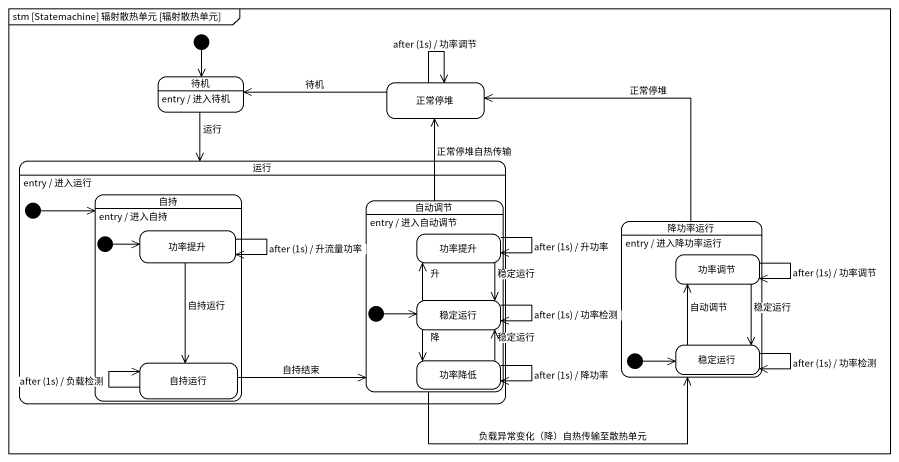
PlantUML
@startuml
mainframe stm [Statemachine] 辐射散热单元 [辐射散热单元]
hide empty description
state 待机
待机 : entry / 进入待机
state 正常停堆
state 运行 {
  state 自持 {
    state 功率提升
    state 自持运行
    [*] -right-> 功率提升
  }
  自持 : entry / 进入自持
  state 自动调节 {
    state "功率提升" as 功率提升_2
    state 稳定运行
    state 功率降低
    [*] -right-> 稳定运行
  }
  自动调节 : entry / 进入自动调节
  [*] --> 自持
}
运行 : entry / 进入运行
state 降功率运行 {
  state 功率调节
  state "稳定运行" as 稳定运行_2
  [*] -right-> 稳定运行_2
}
降功率运行 : entry / 进入降功率运行
[*] --> 待机
待机 --> 运行 : 运行
正常停堆 -left-> 待机 : 待机
正常停堆 --> 正常停堆 : after (1s) / 功率调节
自动调节 -up-> 正常停堆 : 正常停堆自热传输
自动调节 -right-> 降功率运行 : 负载异常变化（降）自热传输至散热单元
降功率运行 -up-> 正常停堆 : 正常停堆
功率提升 --> 功率提升 : after (1s) / 升流量功率
功率提升 --> 自持运行 : 自持运行
功率提升_2 --> 功率提升_2 : after (1s) / 升功率
功率提升_2 --> 稳定运行 : 稳定运行
功率调节 --> 功率调节 : after (1s) / 功率调节
功率调节 --> 稳定运行_2 : 稳定运行
稳定运行 -up-> 功率提升_2 : 升
稳定运行 --> 稳定运行 : after (1s) / 功率检测
稳定运行 --> 功率降低 : 降
自持运行 -right-> 自动调节 : 自持结束
自持运行 --> 自持运行 : after (1s) / 负载检测
功率降低 -up-> 稳定运行 : 稳定运行
功率降低 --> 功率降低 : after (1s) / 降功率
稳定运行_2 -up-> 功率调节 : 自动调节
稳定运行_2 --> 稳定运行_2 : after (1s) / 功率检测
@enduml
